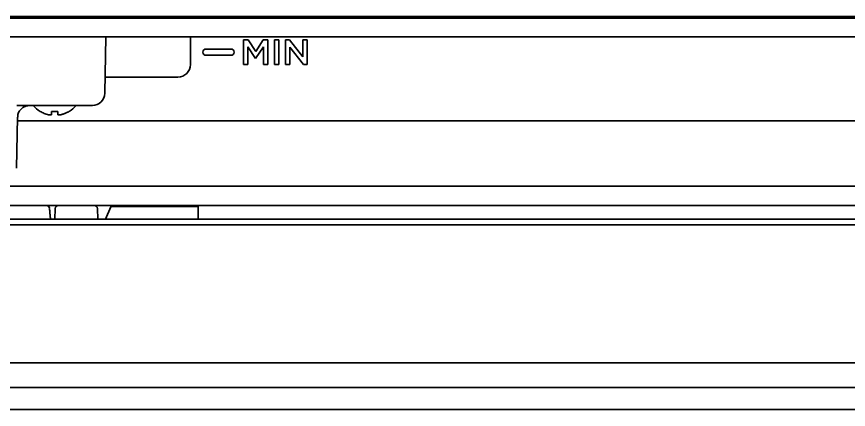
# Model space of a CAD drawing. Extents: x 6569 to 10251, y -294 to 3435.
# Drawn here: x 8632 to 8765.2, y 1270.8 to 1333.8 of the extents above; entities that cross this region are included whole.
import ezdxf

# ---------------------------------------------------------------- set-up
doc = ezdxf.new("R2010")
doc.units = 0
doc.header["$LTSCALE"] = 5
doc.layers.add('1', color=7, linetype='CONTINUOUS', true_color=0xffffff)

msp = doc.modelspace()

# ---------------------------------------------------------------- linework, layer by layer
at = {"layer": '1', "color": 7, "linetype": 'Continuous', "lineweight": 35}
for p, q in [((8538.56, 1333.58), (8931.56, 1333.58)), ((8587.06, 1333.83), (8929.06, 1333.83)), ((9067.56, 1330.58), (8538.56, 1330.58)), ((8646.1, 1321.54), (8646.26, 1330.58)), ((8659.83, 1326.13), (8659.83, 1330.58)), ((8669.06, 1330.1), (8668.31, 1330.1)), ((8668.31, 1330.1), (8668.31, 1326.13)), ((8670.27, 1328.22), (8669.06, 1330.1)), ((8671.47, 1330.1), (8670.27, 1328.22)), ((8672.22, 1330.1), (8671.47, 1330.1)), ((8672.22, 1326.13), (8672.22, 1330.1)), ((8673.98, 1330.1), (8673.28, 1330.1)), ((8673.28, 1330.1), (8673.28, 1326.13)), ((8673.98, 1326.13), (8673.98, 1330.1)), ((8675.04, 1330.1), (8675.04, 1326.13)), ((8675.68, 1330.1), (8675.04, 1330.1)), ((8677.81, 1327.35), (8675.68, 1330.1)), ((8678.5, 1330.1), (8677.81, 1330.1)), ((8677.81, 1330.1), (8677.81, 1327.35)), ((8678.5, 1326.13), (8678.5, 1330.1)), ((8669, 1326.13), (8669, 1328.96)), ((8669, 1328.96), (8670.24, 1327.1)), ((8670.24, 1327.1), (8671.52, 1328.97)), ((8671.52, 1328.97), (8671.52, 1326.13)), ((8675.72, 1328.95), (8677.91, 1326.13)), ((8675.72, 1326.13), (8675.72, 1328.95)), ((8666.31, 1328.63), (8662.31, 1328.63)), ((8662.31, 1327.63), (8666.31, 1327.63)), ((8668.31, 1326.13), (8669, 1326.13)), ((8671.52, 1326.13), (8672.22, 1326.13)), ((8673.28, 1326.13), (8673.98, 1326.13)), ((8675.04, 1326.13), (8675.72, 1326.13)), ((8677.91, 1326.13), (8678.5, 1326.13)), ((8646.14, 1324.11), (8657.81, 1324.11)), ((8632.27, 1319.58), (8644.1, 1319.58)), ((8635.76, 1318.6), (8635.76, 1318.63)), ((8640.36, 1318.63), (8640.36, 1318.6)), ((8631.94, 1309.53), (8632.13, 1317.68)), ((8849.56, 1317.13), (8632.11, 1317.13)), ((8855.09, 1306.63), (8599.84, 1306.63)), ((8596.81, 1303.53), (9009.32, 1303.53)), ((8638.09, 1301.33), (8638.15, 1303.04)), ((8644.99, 1301.33), (8644.93, 1303.04)), ((8647.06, 1303.32), (8646.19, 1301.35)), ((8647.06, 1303.35), (8647.06, 1303.32)), ((8661.06, 1303.35), (8647.06, 1303.35)), ((8661.06, 1303.35), (8661.06, 1303.32)), ((8661.06, 1303.32), (8661.06, 1301.35)), ((9009.06, 1301.33), (8597.06, 1301.33)), ((8661.06, 1301.35), (8661.06, 1301.33)), ((9066.63, 1300.43), (8539.5, 1300.43)), ((8540.28, 1278.28), (9065.85, 1278.28)), ((9005.82, 1274.33), (8600.31, 1274.33)), ((9006.86, 1270.83), (8599.27, 1270.83))]:
    msp.add_line(p, q, dxfattribs=at)
for centre, radius, start, end in [((8662.31, 1328.13), 0.5, 90, 270), ((8666.31, 1328.13), 0.5, 270, 90), ((8657.81, 1326.13), 2.01, 270, 0), ((8644.1, 1321.58), 2, 270, 359), ((8638.26, 1322.7), 4.8, 220.5419, 238.6273), ((8637.87, 1322.7), 4.8, 301.3727, 319.4581), ((8638.65, 1303.03), 0.5, 90, 178), ((8644.43, 1303.03), 0.5, 2, 90)]:
    msp.add_arc(centre, radius, start, end, dxfattribs=at)
for centre, major_axis, ratio, start_param, end_param in [((8636.74, 1303.03), (0, 0.5), 1, 4.805538, 6.283614), ((8646.18, 1302.13), (0.008, 0.8), 0.077693, 3.141948, 3.404635)]:
    msp.add_ellipse(centre, major_axis=major_axis, ratio=ratio, start_param=start_param, end_param=end_param, dxfattribs=at)
for points, degree in [([(8632, 1319.58), (8632.09, 1319.58), (8632.18, 1319.58), (8632.27, 1319.58)], 3), ([(8637.06, 1318.08), (8637.09, 1318.08), (8637.14, 1318.07), (8637.21, 1318.07), (8637.28, 1318.07), (8637.35, 1318.07), (8637.42, 1318.07), (8637.49, 1318.07), (8637.54, 1318.08), (8637.56, 1318.08)], 3), ([(8637.56, 1318.08), (8637.56, 1318.1), (8637.56, 1318.13), (8637.56, 1318.18), (8637.56, 1318.23), (8637.56, 1318.29), (8637.56, 1318.36), (8637.56, 1318.43), (8637.56, 1318.52), (8637.56, 1318.59), (8637.56, 1318.63)], 3), ([(8637.56, 1318.63), (8637.73, 1318.61), (8638.06, 1318.59), (8638.4, 1318.61), (8638.56, 1318.63)], 3), ([(8638.56, 1318.08), (8638.59, 1318.08), (8638.64, 1318.07), (8638.72, 1318.07), (8638.79, 1318.07), (8638.86, 1318.07), (8638.93, 1318.07), (8639, 1318.07), (8639.04, 1318.08), (8639.06, 1318.08)], 3), ([(8639.06, 1318.08), (8639.12, 1318.1), (8639.23, 1318.13), (8639.39, 1318.18), (8639.55, 1318.23), (8639.7, 1318.29), (8639.85, 1318.36), (8640.01, 1318.43), (8640.18, 1318.52), (8640.3, 1318.59), (8640.36, 1318.63)], 3), ([(8637.39, 1301.33), (8637.24, 1303.07)], 1)]:
    msp.add_open_spline(points, degree=degree, dxfattribs=at)
for points, knots in [([(8632.16, 1317.68), (8632.15, 1317.78), (8632.14, 1318.09), (8632.34, 1318.59), (8632.71, 1319.07), (8633.18, 1319.39), (8633.63, 1319.55), (8633.91, 1319.57), (8634.02, 1319.56)], [0, 0, 0, 0, 0.097348, 0.31305, 0.513813, 0.702472, 0.881824, 1, 1, 1, 1]), ([(8635.76, 1318.63), (8635.97, 1318.51), (8636.18, 1318.4), (8636.5, 1318.26), (8636.61, 1318.22), (8636.84, 1318.14), (8636.95, 1318.11), (8637.06, 1318.08)], [0, 0, 0, 0, 0.5, 0.5, 0.75, 0.75, 1, 1, 1, 1]), ([(8638.56, 1318.63), (8638.56, 1318.51), (8638.56, 1318.4), (8638.56, 1318.26), (8638.56, 1318.22), (8638.56, 1318.14), (8638.56, 1318.11), (8638.56, 1318.08)], [0, 0, 0, 0, 0.5, 0.5, 0.75, 0.75, 1, 1, 1, 1])]:
    msp.add_open_spline(points, degree=3, knots=knots, dxfattribs=at)

doc.saveas('drawing.dxf')
